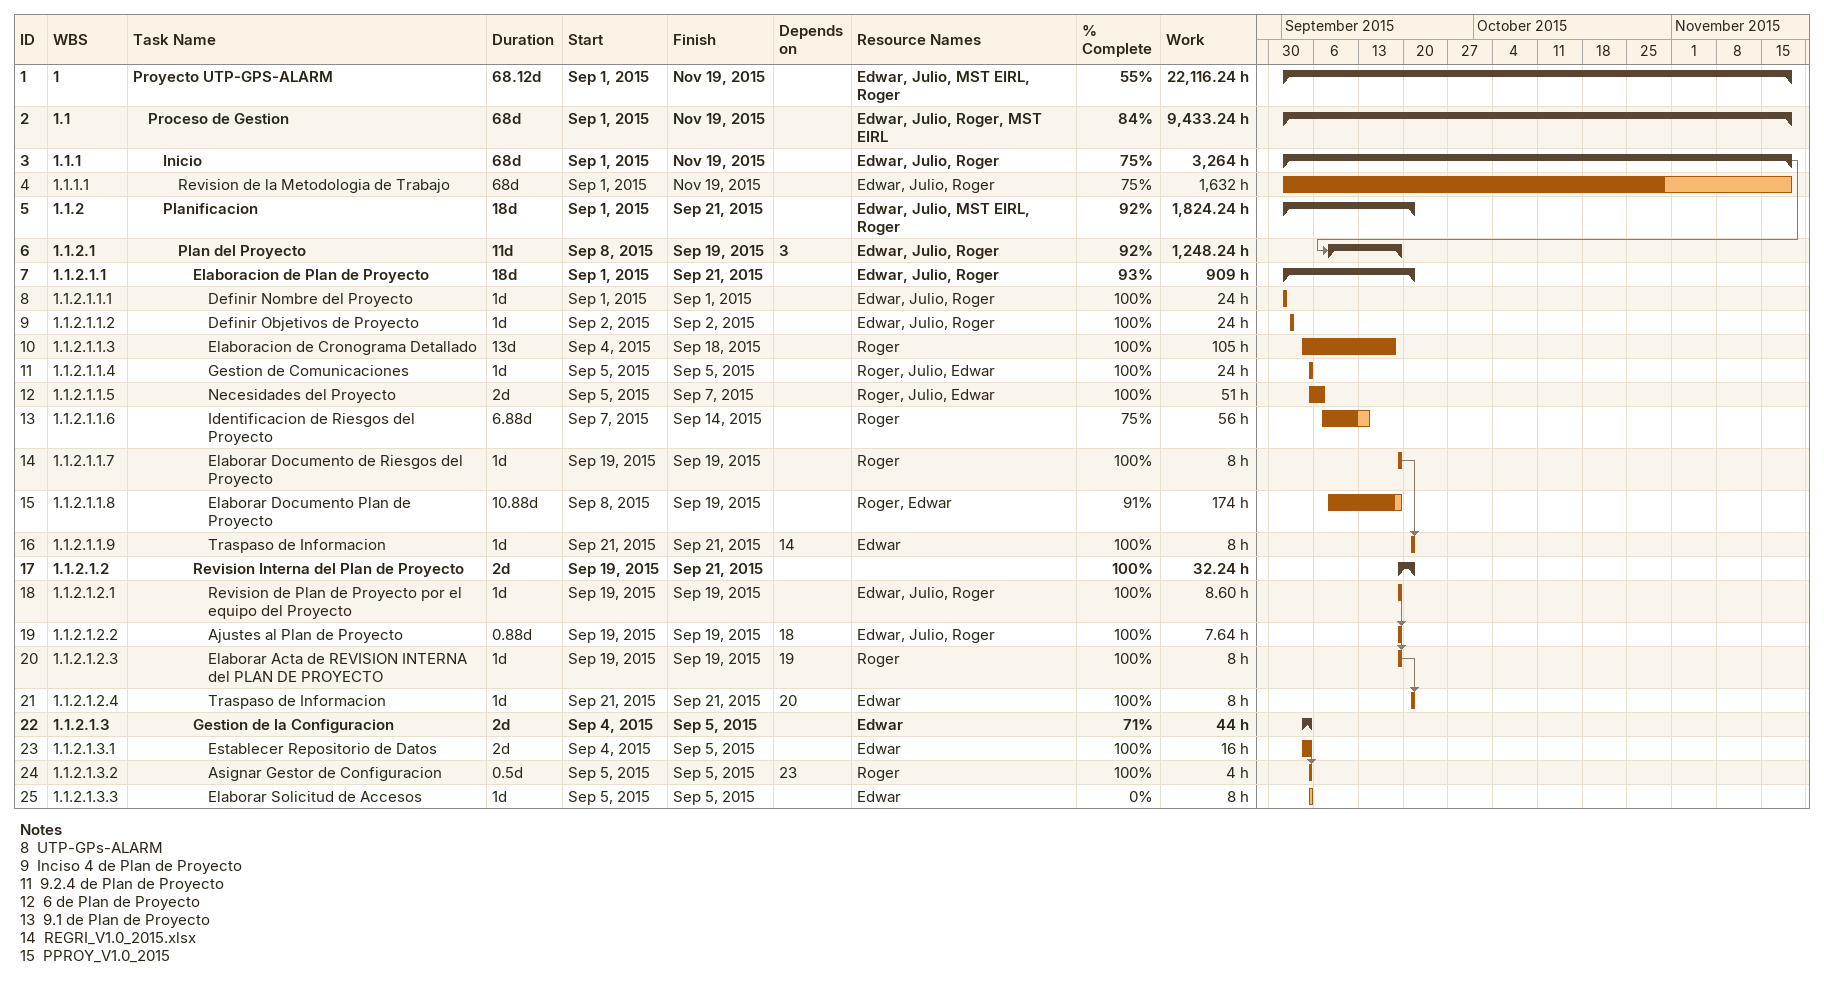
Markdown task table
| ID | WBS | Task | Duration | Start | Finish | Predecessors | Resources | % complete | Work (h) |
|---|---|---|---|---|---|---|---|---|---|
| 1 | 1 | **Proyecto UTP-GPS-ALARM** | 68.12d | 2015-09-01 | 2015-11-19 |  | Edwar, Julio, MST EIRL, Roger | 55 | 22116.24 |
| 2 | 1.1 | **Proceso de Gestion** | 68d | 2015-09-01 | 2015-11-19 |  | Edwar, Julio, Roger, MST EIRL | 84 | 9433.24 |
| 3 | 1.1.1 | **Inicio** | 68d | 2015-09-01 | 2015-11-19 |  | Edwar, Julio, Roger | 75 | 3264 |
| 4 | 1.1.1.1 | Revision de la Metodologia de Trabajo | 68d | 2015-09-01 | 2015-11-19 |  | Edwar, Julio, Roger | 75 | 1632 |
| 5 | 1.1.2 | **Planificacion** | 18d | 2015-09-01 | 2015-09-21 |  | Edwar, Julio, MST EIRL, Roger | 92 | 1824.24 |
| 6 | 1.1.2.1 | **Plan del Proyecto** | 11d | 2015-09-08 | 2015-09-19 | 3 | Edwar, Julio, Roger | 92 | 1248.24 |
| 7 | 1.1.2.1.1 | **Elaboracion de Plan de Proyecto** | 18d | 2015-09-01 | 2015-09-21 |  | Edwar, Julio, Roger | 93 | 909 |
| 8 | 1.1.2.1.1.1 | Definir Nombre del Proyecto | 1d | 2015-09-01 | 2015-09-01 |  | Edwar, Julio, Roger | 100 | 24 |
| 9 | 1.1.2.1.1.2 | Definir Objetivos de Proyecto | 1d | 2015-09-02 | 2015-09-02 |  | Edwar, Julio, Roger | 100 | 24 |
| 10 | 1.1.2.1.1.3 | Elaboracion de Cronograma Detallado | 13d | 2015-09-04 | 2015-09-18 |  | Roger | 100 | 105 |
| 11 | 1.1.2.1.1.4 | Gestion de Comunicaciones | 1d | 2015-09-05 | 2015-09-05 |  | Roger, Julio, Edwar | 100 | 24 |
| 12 | 1.1.2.1.1.5 | Necesidades del Proyecto | 2d | 2015-09-05 | 2015-09-07 |  | Roger, Julio, Edwar | 100 | 51 |
| 13 | 1.1.2.1.1.6 | Identificacion de Riesgos del Proyecto | 6.88d | 2015-09-07 | 2015-09-14 |  | Roger | 75 | 56 |
| 14 | 1.1.2.1.1.7 | Elaborar Documento de Riesgos del Proyecto | 1d | 2015-09-19 | 2015-09-19 |  | Roger | 100 | 8 |
| 15 | 1.1.2.1.1.8 | Elaborar Documento Plan de Proyecto | 10.88d | 2015-09-08 | 2015-09-19 |  | Roger, Edwar | 91 | 174 |
| 16 | 1.1.2.1.1.9 | Traspaso de Informacion | 1d | 2015-09-21 | 2015-09-21 | 14 | Edwar | 100 | 8 |
| 17 | 1.1.2.1.2 | **Revision Interna del Plan de Proyecto** | 2d | 2015-09-19 | 2015-09-21 |  |  | 100 | 32.24 |
| 18 | 1.1.2.1.2.1 | Revision de Plan de Proyecto por el equipo del Proyecto | 1d | 2015-09-19 | 2015-09-19 |  | Edwar, Julio, Roger | 100 | 8.60 |
| 19 | 1.1.2.1.2.2 | Ajustes al Plan de Proyecto | 0.88d | 2015-09-19 | 2015-09-19 | 18 | Edwar, Julio, Roger | 100 | 7.64 |
| 20 | 1.1.2.1.2.3 | Elaborar Acta de REVISION INTERNA del PLAN DE PROYECTO | 1d | 2015-09-19 | 2015-09-19 | 19 | Roger | 100 | 8 |
| 21 | 1.1.2.1.2.4 | Traspaso de Informacion | 1d | 2015-09-21 | 2015-09-21 | 20 | Edwar | 100 | 8 |
| 22 | 1.1.2.1.3 | **Gestion de la Configuracion** | 2d | 2015-09-04 | 2015-09-05 |  | Edwar | 71 | 44 |
| 23 | 1.1.2.1.3.1 | Establecer Repositorio de Datos | 2d | 2015-09-04 | 2015-09-05 |  | Edwar | 100 | 16 |
| 24 | 1.1.2.1.3.2 | Asignar Gestor de Configuracion | 0.5d | 2015-09-05 | 2015-09-05 | 23 | Roger | 100 | 4 |
| 25 | 1.1.2.1.3.3 | Elaborar Solicitud de Accesos | 1d | 2015-09-05 | 2015-09-05 |  | Edwar | 0 | 8 |

Notes
- 8: UTP-GPs-ALARM
- 9: Inciso 4 de Plan de Proyecto
- 11: 9.2.4 de Plan de Proyecto
- 12: 6 de Plan de Proyecto
- 13: 9.1 de Plan de Proyecto
- 14: REGRI_V1.0_2015.xlsx
- 15: PPROY_V1.0_2015
